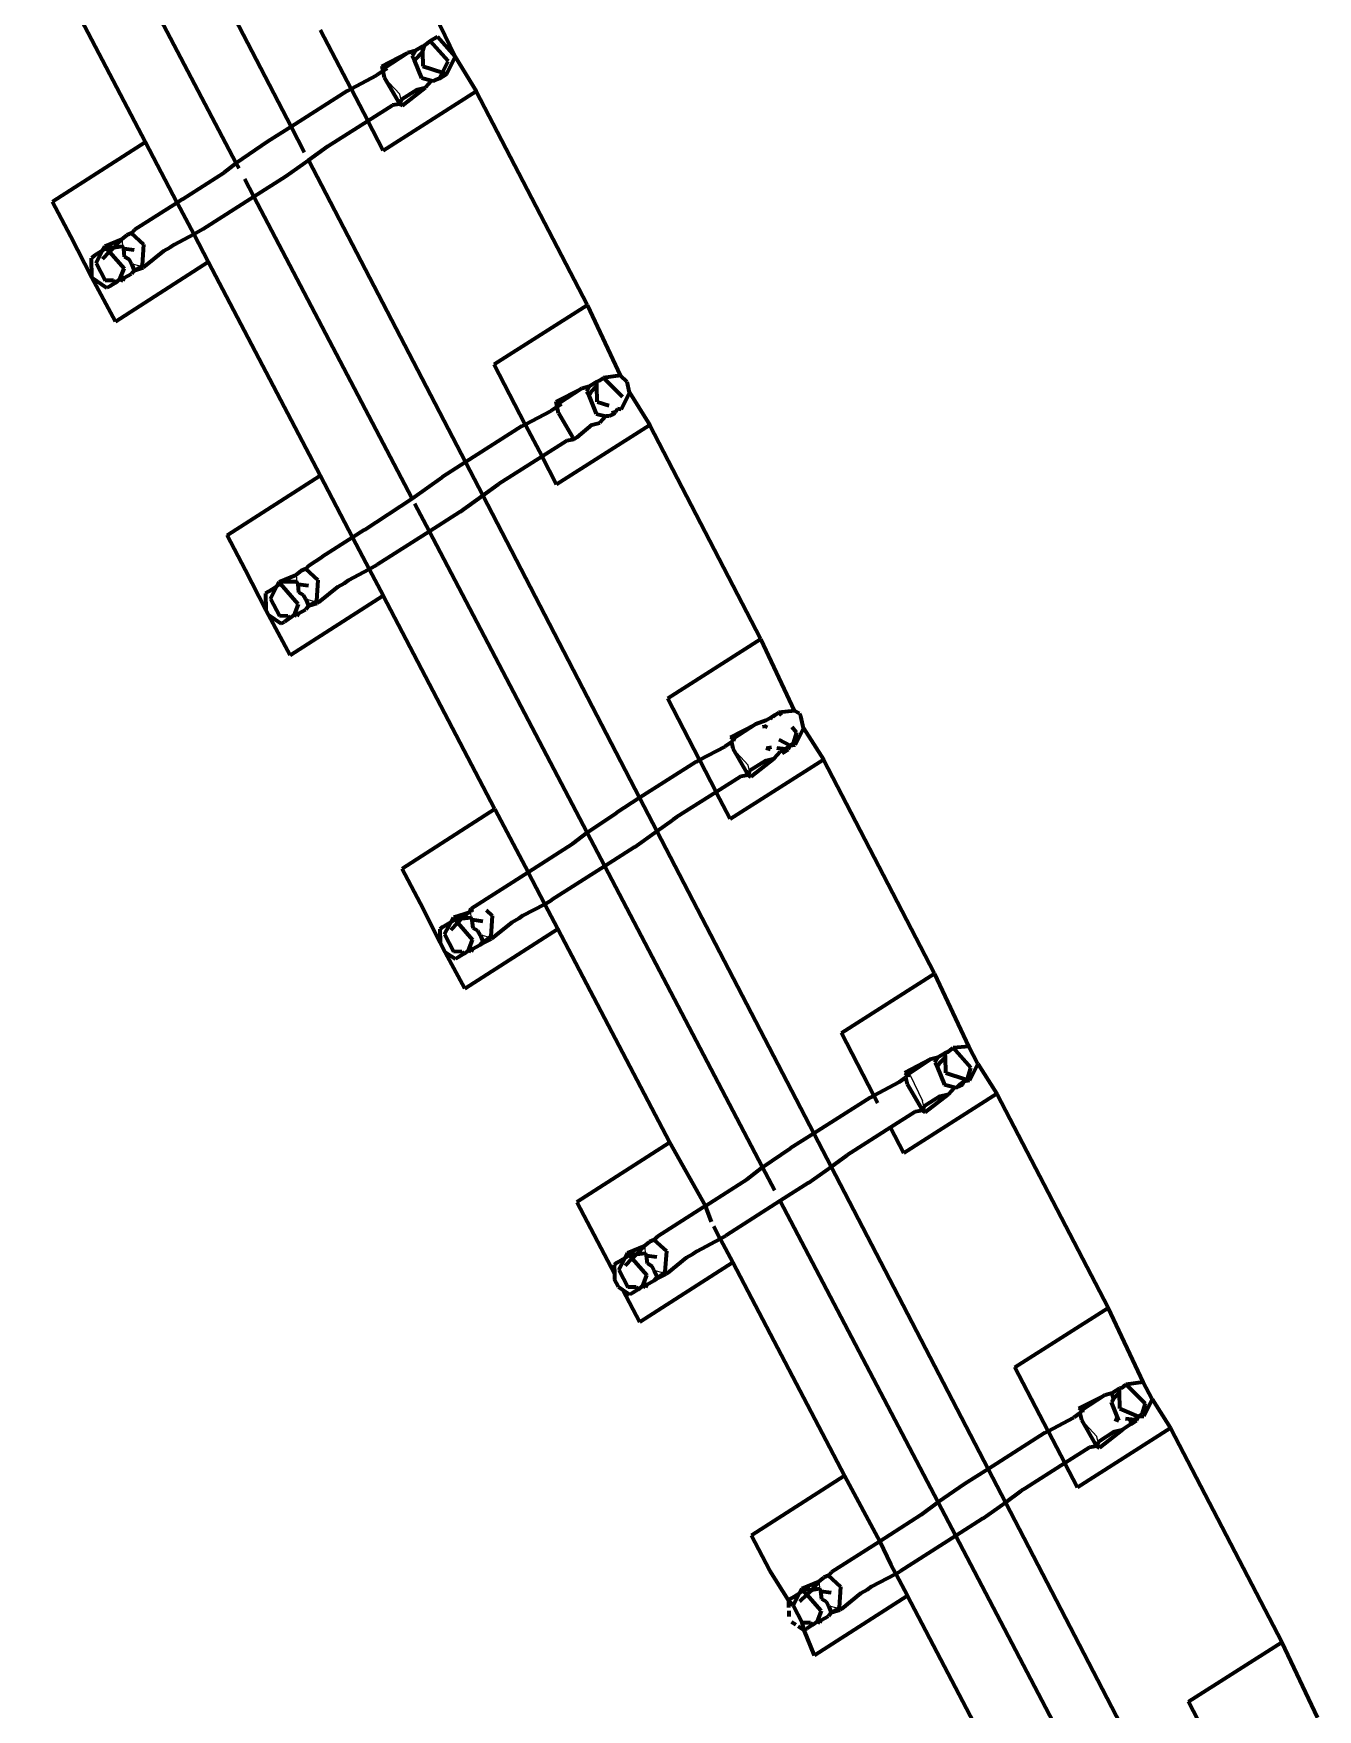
# Model space of a CAD drawing. Header units: millimetres. Extents: x 4307 to 31003, y 2809 to 20009.
# Drawn here: x 15205.46 to 15223.03, y 12521.96 to 12544.88 of the extents above; entities that cross this region are included whole.
import ezdxf

# ---------------------------------------------------------------- set-up
doc = ezdxf.new("R2010")
doc.units = ezdxf.units.MM
doc.layers.add('ProfileEdges', color=7, linetype='Continuous')

msp = doc.modelspace()

# ---------------------------------------------------------------- linework, layer by layer
for p, q in [((15210.265, 12544.413), (15210.226, 12544.438)), ((15210.261, 12544.281), (15210.472, 12544.054)), ((15210.451, 12543.952), (15210.49, 12543.977)), ((15210.49, 12543.977), (15210.472, 12544.054)), ((15206.67, 12542.069), (15206.674, 12542.043)), ((15206.674, 12542.043), (15206.678, 12541.973)), ((15206.932, 12541.698), (15206.801, 12541.735)), ((15206.96, 12541.683), (15206.932, 12541.698)), ((15212.61, 12539.849), (15212.649, 12539.824)), ((15212.835, 12539.363), (15212.894, 12539.357)), ((15209.054, 12537.48), (15209.062, 12537.384)), ((15209.317, 12537.109), (15209.186, 12537.146)), ((15209.344, 12537.094), (15209.317, 12537.109)), ((15215.029, 12535.103), (15215.24, 12534.875)), ((15215.219, 12534.774), (15215.258, 12534.798)), ((15215.258, 12534.798), (15215.24, 12534.875)), ((15211.438, 12532.891), (15211.442, 12532.865)), ((15211.442, 12532.865), (15211.446, 12532.794)), ((15211.701, 12532.52), (15211.57, 12532.557)), ((15211.728, 12532.504), (15211.701, 12532.52)), ((15217.454, 12530.636), (15217.625, 12530.286)), ((15217.604, 12530.185), (15217.643, 12530.209)), ((15217.643, 12530.209), (15217.625, 12530.286)), ((15213.822, 12528.301), (15213.826, 12528.276)), ((15213.826, 12528.276), (15213.83, 12528.205)), ((15214.085, 12527.931), (15213.954, 12527.968)), ((15214.113, 12527.915), (15214.085, 12527.931)), ((15219.798, 12525.924), (15220.009, 12525.697)), ((15219.988, 12525.595), (15220.027, 12525.62)), ((15220.027, 12525.62), (15220.009, 12525.697)), ((15216.207, 12523.712), (15216.211, 12523.687)), ((15216.211, 12523.687), (15216.215, 12523.616)), ((15216.469, 12523.342), (15216.339, 12523.379)), ((15216.497, 12523.326), (15216.469, 12523.342))]:
    msp.add_line(p, q)
at = {"layer": 'ProfileEdges', "lineweight": 211}
for p, q in [((15206.838, 12547.741), (15208.985, 12543.608)), ((15208.235, 12543.112), (15206.076, 12547.232)), ((15206.992, 12543.399), (15205.461, 12546.319)), ((15210.664, 12545.74), (15211.229, 12544.562)), ((15209.806, 12544.127), (15209.389, 12544.93)), ((15210.681, 12544.645), (15210.579, 12544.619)), ((15210.681, 12544.645), (15210.642, 12544.578)), ((15210.673, 12544.52), (15210.784, 12544.632)), ((15210.783, 12544.707), (15210.681, 12544.645)), ((15210.812, 12544.72), (15210.783, 12544.707)), ((15210.783, 12544.707), (15210.784, 12544.632)), ((15210.784, 12544.632), (15210.812, 12544.72)), ((15210.784, 12544.632), (15210.788, 12544.437)), ((15210.889, 12544.777), (15210.812, 12544.72)), ((15210.987, 12544.837), (15210.889, 12544.777)), ((15211.134, 12544.504), (15210.889, 12544.777)), ((15211.229, 12544.562), (15210.987, 12544.837)), ((15210.226, 12544.438), (15210.579, 12544.619)), ((15210.226, 12544.438), (15210.241, 12544.37)), ((15210.265, 12544.413), (15210.241, 12544.37)), ((15210.302, 12544.404), (15210.241, 12544.37)), ((15210.265, 12544.413), (15210.579, 12544.619)), ((15210.673, 12544.52), (15210.642, 12544.578)), ((15210.774, 12544.272), (15210.673, 12544.52)), ((15210.788, 12544.437), (15211.056, 12544.35)), ((15211.056, 12544.35), (15211.134, 12544.504)), ((15211.116, 12544.331), (15211.229, 12544.562)), ((15211.229, 12544.562), (15211.518, 12544.096)), ((15209.806, 12544.127), (15210.158, 12544.312)), ((15210.241, 12544.37), (15210.158, 12544.312)), ((15210.241, 12544.37), (15210.261, 12544.281)), ((15210.261, 12544.281), (15210.451, 12543.952)), ((15210.908, 12544.238), (15210.774, 12544.272)), ((15210.908, 12544.238), (15210.826, 12544.147)), ((15210.908, 12544.238), (15210.947, 12544.241)), ((15211.016, 12544.27), (15210.947, 12544.241)), ((15211.016, 12544.27), (15211.056, 12544.35)), ((15211.016, 12544.27), (15211.116, 12544.331)), ((15211.056, 12544.35), (15211.116, 12544.331)), ((15209.758, 12544.1), (15208.985, 12543.608)), ((15209.758, 12544.1), (15209.806, 12544.127)), ((15209.806, 12544.127), (15210.034, 12543.688)), ((15210.243, 12543.285), (15211.518, 12544.096)), ((15210.451, 12543.952), (15210.47, 12543.919)), ((15210.49, 12543.977), (15210.47, 12543.919)), ((15210.714, 12544.119), (15210.49, 12543.977)), ((15210.509, 12543.897), (15210.826, 12544.147)), ((15210.714, 12544.119), (15210.826, 12544.147)), ((15213.039, 12541.169), (15211.518, 12544.096)), ((15210.034, 12543.688), (15210.372, 12543.902)), ((15210.47, 12543.919), (15210.372, 12543.902)), ((15210.509, 12543.897), (15210.47, 12543.919)), ((15208.985, 12543.608), (15208.667, 12543.405)), ((15208.985, 12543.608), (15209.165, 12543.261)), ((15209.49, 12543.342), (15210.034, 12543.688)), ((15210.243, 12543.285), (15210.034, 12543.688)), ((15206.992, 12543.399), (15205.72, 12542.583)), ((15207.428, 12542.568), (15206.992, 12543.399)), ((15208.667, 12543.405), (15208.235, 12543.112)), ((15209.222, 12543.152), (15209.49, 12543.342)), ((15208.235, 12543.112), (15208.071, 12542.982)), ((15208.276, 12543.035), (15208.235, 12543.112)), ((15208.914, 12542.932), (15209.222, 12543.152)), ((15209.222, 12543.152), (15211.37, 12539.019)), ((15207.501, 12542.618), (15208.071, 12542.982)), ((15208.476, 12542.653), (15208.352, 12542.89)), ((15208.476, 12542.653), (15208.914, 12542.932)), ((15205.971, 12542.105), (15205.72, 12542.583)), ((15207.428, 12542.568), (15206.842, 12542.196)), ((15207.501, 12542.618), (15207.428, 12542.568)), ((15207.428, 12542.568), (15207.654, 12542.138)), ((15207.784, 12542.211), (15208.476, 12542.653)), ((15210.641, 12538.525), (15208.476, 12542.653)), ((15206.258, 12541.546), (15205.971, 12542.105)), ((15206.67, 12542.069), (15206.739, 12542.124)), ((15206.802, 12542.153), (15206.739, 12542.124)), ((15206.802, 12542.153), (15206.842, 12542.196)), ((15206.971, 12541.997), (15206.802, 12542.153)), ((15207.388, 12541.998), (15207.654, 12542.138)), ((15207.654, 12542.138), (15207.784, 12542.211)), ((15207.654, 12542.138), (15207.853, 12541.759)), ((15206.402, 12541.909), (15206.292, 12541.843)), ((15206.317, 12541.742), (15206.402, 12541.909)), ((15206.402, 12541.909), (15206.435, 12541.975)), ((15206.456, 12541.944), (15206.402, 12541.909)), ((15206.499, 12541.896), (15206.403, 12541.798)), ((15206.435, 12541.975), (15206.67, 12542.069)), ((15206.435, 12541.975), (15206.56, 12541.958)), ((15206.456, 12541.944), (15206.499, 12541.896)), ((15206.56, 12541.958), (15206.499, 12541.896)), ((15206.499, 12541.896), (15206.7, 12541.668)), ((15206.56, 12541.958), (15206.67, 12542.069)), ((15206.56, 12541.958), (15206.678, 12541.973)), ((15206.695, 12541.939), (15206.678, 12541.973)), ((15206.839, 12541.919), (15206.695, 12541.939)), ((15206.707, 12541.827), (15206.695, 12541.939)), ((15206.952, 12541.714), (15206.971, 12541.997)), ((15207.239, 12541.905), (15206.982, 12541.697)), ((15207.331, 12541.957), (15207.239, 12541.905)), ((15207.388, 12541.998), (15207.331, 12541.957)), ((15206.292, 12541.843), (15206.253, 12541.813)), ((15206.258, 12541.546), (15206.253, 12541.813)), ((15206.317, 12541.742), (15206.44, 12541.506)), ((15206.581, 12540.943), (15207.853, 12541.759)), ((15206.644, 12541.522), (15206.7, 12541.668)), ((15206.773, 12541.79), (15206.707, 12541.827)), ((15206.801, 12541.735), (15206.773, 12541.79)), ((15206.801, 12541.735), (15206.839, 12541.644)), ((15206.839, 12541.644), (15206.802, 12541.596)), ((15206.839, 12541.644), (15206.932, 12541.698)), ((15206.839, 12541.644), (15206.96, 12541.683)), ((15206.932, 12541.698), (15206.952, 12541.714)), ((15206.96, 12541.683), (15206.952, 12541.714)), ((15206.982, 12541.697), (15206.96, 12541.683)), ((15207.853, 12541.759), (15209.384, 12538.838)), ((15206.258, 12541.546), (15206.466, 12541.404)), ((15206.581, 12540.943), (15206.258, 12541.546)), ((15206.555, 12541.504), (15206.44, 12541.506)), ((15206.509, 12541.428), (15206.466, 12541.404)), ((15206.581, 12541.475), (15206.509, 12541.428)), ((15206.581, 12541.475), (15206.555, 12541.504)), ((15206.581, 12541.475), (15206.644, 12541.522)), ((15206.702, 12541.542), (15206.644, 12541.522)), ((15206.644, 12541.522), (15206.682, 12541.502)), ((15206.702, 12541.542), (15206.682, 12541.502)), ((15206.702, 12541.542), (15206.802, 12541.596)), ((15213.039, 12541.169), (15211.764, 12540.358)), ((15213.039, 12541.169), (15213.491, 12540.208)), ((15212.19, 12539.538), (15211.764, 12540.358)), ((15213.065, 12540.056), (15212.964, 12540.03)), ((15213.065, 12540.056), (15213.027, 12539.988)), ((15213.168, 12540.118), (15213.065, 12540.056)), ((15213.168, 12540.064), (15213.085, 12539.978)), ((15213.196, 12540.131), (15213.168, 12540.118)), ((15213.168, 12540.064), (15213.168, 12540.118)), ((15213.172, 12539.848), (15213.168, 12540.064)), ((15213.196, 12540.131), (15213.259, 12540.173)), ((15213.491, 12540.208), (15213.259, 12540.173)), ((15213.259, 12540.173), (15213.518, 12539.914)), ((15213.584, 12540.12), (15213.491, 12540.208)), ((15213.614, 12539.973), (15213.584, 12540.12)), ((15212.61, 12539.849), (15212.964, 12540.03)), ((15212.626, 12539.777), (15212.61, 12539.849)), ((15212.649, 12539.824), (15212.626, 12539.777)), ((15212.686, 12539.814), (15212.626, 12539.777)), ((15212.964, 12540.03), (15212.649, 12539.824)), ((15213.027, 12539.988), (15213.057, 12539.931)), ((15213.085, 12539.978), (15213.057, 12539.931)), ((15213.057, 12539.931), (15213.158, 12539.683)), ((15213.172, 12539.848), (15213.333, 12539.796)), ((15213.614, 12539.973), (15213.5, 12539.742)), ((15213.614, 12539.973), (15213.893, 12539.525)), ((15212.19, 12539.538), (15212.542, 12539.723)), ((15212.626, 12539.777), (15212.542, 12539.723)), ((15212.645, 12539.692), (15212.626, 12539.777)), ((15212.645, 12539.692), (15212.835, 12539.363)), ((15213.158, 12539.683), (15213.292, 12539.649)), ((15213.292, 12539.649), (15213.211, 12539.557)), ((15213.331, 12539.652), (15213.292, 12539.649)), ((15213.4, 12539.681), (15213.331, 12539.652)), ((15213.417, 12539.704), (15213.371, 12539.69)), ((15213.4, 12539.681), (15213.417, 12539.704)), ((15213.449, 12539.749), (15213.417, 12539.704)), ((15213.5, 12539.742), (15213.449, 12539.749)), ((15212.143, 12539.511), (15211.37, 12539.019)), ((15212.143, 12539.511), (15212.19, 12539.538)), ((15212.19, 12539.538), (15212.419, 12539.098)), ((15213.893, 12539.525), (15212.618, 12538.714)), ((15212.835, 12539.363), (15212.854, 12539.33)), ((15212.894, 12539.357), (15212.854, 12539.33)), ((15213.098, 12539.53), (15212.894, 12539.357)), ((15213.098, 12539.53), (15213.211, 12539.557)), ((15215.414, 12536.598), (15213.893, 12539.525)), ((15212.756, 12539.313), (15212.419, 12539.098)), ((15212.854, 12539.33), (15212.756, 12539.313)), ((15211.37, 12539.019), (15211.051, 12538.816)), ((15211.37, 12539.019), (15211.607, 12538.563)), ((15212.419, 12539.098), (15211.874, 12538.753)), ((15212.618, 12538.714), (15212.419, 12539.098)), ((15208.112, 12538.022), (15209.384, 12538.838)), ((15209.384, 12538.838), (15209.827, 12537.992)), ((15210.641, 12538.525), (15211.051, 12538.816)), ((15211.607, 12538.563), (15211.823, 12538.719)), ((15211.874, 12538.753), (15211.823, 12538.719)), ((15209.992, 12538.097), (15210.641, 12538.525)), ((15210.877, 12538.074), (15210.679, 12538.451)), ((15211.298, 12538.343), (15211.607, 12538.563)), ((15211.607, 12538.563), (15213.754, 12534.429)), ((15211.298, 12538.343), (15210.877, 12538.074)), ((15208.363, 12537.544), (15208.112, 12538.022)), ((15209.827, 12537.992), (15209.41, 12537.724)), ((15209.992, 12538.097), (15209.827, 12537.992)), ((15209.827, 12537.992), (15210.055, 12537.558)), ((15210.877, 12538.074), (15210.169, 12537.622)), ((15213.036, 12533.956), (15210.877, 12538.074)), ((15208.642, 12537), (15208.363, 12537.544)), ((15209.123, 12537.535), (15209.054, 12537.48)), ((15209.186, 12537.564), (15209.123, 12537.535)), ((15209.186, 12537.564), (15209.227, 12537.607)), ((15209.355, 12537.408), (15209.186, 12537.564)), ((15209.227, 12537.607), (15209.41, 12537.724)), ((15209.772, 12537.409), (15210.055, 12537.558)), ((15210.055, 12537.558), (15210.169, 12537.622)), ((15210.055, 12537.558), (15210.244, 12537.198)), ((15208.677, 12537.254), (15208.792, 12537.324)), ((15208.702, 12537.153), (15208.792, 12537.324)), ((15208.792, 12537.324), (15208.824, 12537.384)), ((15208.84, 12537.355), (15208.792, 12537.324)), ((15208.824, 12537.384), (15209.054, 12537.48)), ((15209.062, 12537.384), (15208.824, 12537.384)), ((15209.084, 12537.079), (15208.84, 12537.355)), ((15209.08, 12537.349), (15209.062, 12537.384)), ((15209.223, 12537.33), (15209.08, 12537.349)), ((15209.092, 12537.238), (15209.08, 12537.349)), ((15209.337, 12537.125), (15209.355, 12537.408)), ((15209.623, 12537.315), (15209.367, 12537.108)), ((15209.623, 12537.315), (15209.715, 12537.367)), ((15209.715, 12537.367), (15209.772, 12537.409)), ((15208.677, 12537.254), (15208.637, 12537.224)), ((15208.637, 12537.224), (15208.642, 12537)), ((15208.702, 12537.153), (15208.825, 12536.917)), ((15208.972, 12536.382), (15210.244, 12537.198)), ((15209.084, 12537.079), (15209.028, 12536.933)), ((15209.157, 12537.201), (15209.092, 12537.238)), ((15209.186, 12537.146), (15209.157, 12537.201)), ((15209.186, 12537.146), (15209.223, 12537.055)), ((15209.223, 12537.055), (15209.317, 12537.109)), ((15209.223, 12537.055), (15209.344, 12537.094)), ((15209.317, 12537.109), (15209.337, 12537.125)), ((15209.344, 12537.094), (15209.337, 12537.125)), ((15209.367, 12537.108), (15209.344, 12537.094)), ((15211.775, 12534.277), (15210.244, 12537.198)), ((15208.677, 12536.932), (15208.642, 12537)), ((15208.677, 12536.932), (15208.851, 12536.815)), ((15208.972, 12536.382), (15208.677, 12536.932)), ((15208.939, 12536.915), (15208.825, 12536.917)), ((15208.851, 12536.815), (15208.893, 12536.838)), ((15208.965, 12536.886), (15208.893, 12536.838)), ((15208.965, 12536.886), (15208.939, 12536.915)), ((15208.965, 12536.886), (15209.028, 12536.933)), ((15209.086, 12536.952), (15209.028, 12536.933)), ((15209.066, 12536.913), (15209.028, 12536.933)), ((15209.086, 12536.952), (15209.066, 12536.913)), ((15209.086, 12536.952), (15209.186, 12537.007)), ((15209.223, 12537.055), (15209.186, 12537.007)), ((15215.414, 12536.598), (15214.139, 12535.787)), ((15215.414, 12536.598), (15215.875, 12535.619)), ((15214.574, 12534.949), (15214.139, 12535.787)), ((15215.48, 12535.486), (15215.342, 12535.439)), ((15215.552, 12535.529), (15215.48, 12535.486)), ((15215.552, 12535.529), (15215.538, 12535.505)), ((15215.606, 12535.566), (15215.552, 12535.529)), ((15215.58, 12535.542), (15215.606, 12535.566)), ((15215.606, 12535.566), (15215.658, 12535.599)), ((15215.875, 12535.619), (15215.658, 12535.599)), ((15215.694, 12535.558), (15215.658, 12535.599)), ((15215.941, 12535.583), (15215.875, 12535.619)), ((15215.941, 12535.583), (15215.959, 12535.549)), ((15215.998, 12535.383), (15215.959, 12535.549)), ((15214.995, 12535.259), (15215.342, 12535.439)), ((15215.034, 12535.235), (15214.995, 12535.259)), ((15215.034, 12535.235), (15215.01, 12535.191)), ((15215.342, 12535.439), (15215.034, 12535.235)), ((15215.07, 12535.225), (15215.034, 12535.235)), ((15215.466, 12535.383), (15215.459, 12535.428)), ((15215.491, 12535.425), (15215.466, 12535.383)), ((15215.658, 12535.226), (15215.812, 12535.147)), ((15215.902, 12535.325), (15215.839, 12535.396)), ((15215.902, 12535.325), (15215.856, 12535.175)), ((15215.998, 12535.383), (15215.884, 12535.153)), ((15215.998, 12535.383), (15216.268, 12534.953)), ((15214.574, 12534.949), (15214.926, 12535.134)), ((15215.01, 12535.191), (15214.926, 12535.134)), ((15215.01, 12535.191), (15215.029, 12535.103)), ((15215.029, 12535.103), (15215.219, 12534.774)), ((15215.481, 12535.115), (15215.542, 12535.094)), ((15215.542, 12535.094), (15215.53, 12535.143)), ((15215.677, 12535.059), (15215.595, 12534.968)), ((15215.633, 12535.114), (15215.755, 12535.101)), ((15215.755, 12535.101), (15215.677, 12535.059)), ((15215.704, 12535.041), (15215.784, 12535.092)), ((15215.812, 12535.147), (15215.755, 12535.101)), ((15215.755, 12535.101), (15215.784, 12535.092)), ((15215.812, 12535.147), (15215.784, 12535.092)), ((15215.856, 12535.175), (15215.812, 12535.147)), ((15215.812, 12535.147), (15215.884, 12535.153)), ((15214.527, 12534.922), (15213.754, 12534.429)), ((15214.527, 12534.922), (15214.574, 12534.949)), ((15214.574, 12534.949), (15214.803, 12534.509)), ((15214.993, 12534.143), (15216.268, 12534.953)), ((15215.219, 12534.774), (15215.238, 12534.741)), ((15215.258, 12534.798), (15215.238, 12534.741)), ((15215.483, 12534.941), (15215.258, 12534.798)), ((15215.595, 12534.968), (15215.277, 12534.718)), ((15215.483, 12534.941), (15215.595, 12534.968)), ((15217.789, 12532.026), (15216.268, 12534.953)), ((15215.14, 12534.724), (15214.803, 12534.509)), ((15215.238, 12534.741), (15215.14, 12534.724)), ((15215.238, 12534.741), (15215.277, 12534.718)), ((15213.754, 12534.429), (15213.436, 12534.227)), ((15213.754, 12534.429), (15213.991, 12533.973)), ((15214.803, 12534.509), (15214.258, 12534.164)), ((15214.993, 12534.143), (15214.803, 12534.509)), ((15211.775, 12534.277), (15210.503, 12533.461)), ((15211.775, 12534.277), (15212.228, 12533.413)), ((15213.036, 12533.956), (15213.436, 12534.227)), ((15213.991, 12533.973), (15214.208, 12534.13)), ((15214.258, 12534.164), (15214.208, 12534.13)), ((15212.839, 12533.804), (15213.036, 12533.956)), ((15213.278, 12533.495), (15213.036, 12533.956)), ((15213.682, 12533.754), (15213.991, 12533.973)), ((15213.991, 12533.973), (15216.138, 12529.84)), ((15212.228, 12533.413), (15212.839, 12533.804)), ((15213.682, 12533.754), (15213.278, 12533.495)), ((15210.754, 12532.983), (15210.503, 12533.461)), ((15211.451, 12532.915), (15212.228, 12533.413)), ((15212.456, 12532.978), (15212.228, 12533.413)), ((15213.278, 12533.495), (15212.553, 12533.033)), ((15215.437, 12529.378), (15213.278, 12533.495)), ((15211.025, 12532.453), (15210.754, 12532.983)), ((15212.156, 12532.82), (15212.456, 12532.978)), ((15212.456, 12532.978), (15212.553, 12533.033)), ((15212.635, 12532.637), (15212.456, 12532.978)), ((15211.061, 12532.664), (15211.177, 12532.734)), ((15211.086, 12532.564), (15211.177, 12532.734)), ((15211.265, 12532.719), (15211.171, 12532.62)), ((15211.177, 12532.734), (15211.209, 12532.795)), ((15211.177, 12532.734), (15211.225, 12532.765)), ((15211.442, 12532.865), (15211.209, 12532.795)), ((15211.209, 12532.795), (15211.322, 12532.779)), ((15211.225, 12532.765), (15211.265, 12532.719)), ((15211.322, 12532.779), (15211.265, 12532.719)), ((15211.265, 12532.719), (15211.469, 12532.49)), ((15211.438, 12532.891), (15211.322, 12532.779)), ((15211.322, 12532.779), (15211.446, 12532.794)), ((15211.438, 12532.891), (15211.451, 12532.915)), ((15211.481, 12532.9), (15211.438, 12532.891)), ((15211.451, 12532.915), (15211.442, 12532.865)), ((15211.464, 12532.76), (15211.446, 12532.794)), ((15211.607, 12532.74), (15211.464, 12532.76)), ((15211.476, 12532.649), (15211.464, 12532.76)), ((15211.74, 12532.818), (15211.66, 12532.892)), ((15211.721, 12532.536), (15211.74, 12532.818)), ((15212.007, 12532.726), (15211.751, 12532.519)), ((15212.1, 12532.778), (15212.007, 12532.726)), ((15212.156, 12532.82), (15212.1, 12532.778)), ((15211.061, 12532.664), (15211.021, 12532.634)), ((15211.021, 12532.634), (15211.025, 12532.453)), ((15211.086, 12532.564), (15211.209, 12532.328)), ((15211.363, 12531.821), (15212.635, 12532.637)), ((15211.413, 12532.344), (15211.469, 12532.49)), ((15211.542, 12532.611), (15211.476, 12532.649)), ((15211.57, 12532.557), (15211.542, 12532.611)), ((15211.57, 12532.557), (15211.608, 12532.466)), ((15211.599, 12532.44), (15211.701, 12532.52)), ((15211.599, 12532.44), (15211.728, 12532.504)), ((15211.701, 12532.52), (15211.721, 12532.536)), ((15211.728, 12532.504), (15211.721, 12532.536)), ((15211.751, 12532.519), (15211.728, 12532.504)), ((15214.166, 12529.717), (15212.635, 12532.637)), ((15211.093, 12532.321), (15211.025, 12532.453)), ((15211.093, 12532.321), (15211.235, 12532.226)), ((15211.363, 12531.821), (15211.093, 12532.321)), ((15211.323, 12532.326), (15211.209, 12532.328)), ((15211.278, 12532.249), (15211.235, 12532.226)), ((15211.349, 12532.297), (15211.278, 12532.249)), ((15211.349, 12532.297), (15211.323, 12532.326)), ((15211.349, 12532.297), (15211.413, 12532.344)), ((15211.471, 12532.363), (15211.413, 12532.344)), ((15211.451, 12532.324), (15211.413, 12532.344)), ((15211.471, 12532.363), (15211.451, 12532.324)), ((15211.471, 12532.363), (15211.571, 12532.418)), ((15211.608, 12532.466), (15211.571, 12532.418)), ((15211.571, 12532.418), (15211.599, 12532.44)), ((15216.514, 12531.216), (15217.789, 12532.026)), ((15217.789, 12532.026), (15218.259, 12531.03)), ((15216.959, 12530.359), (15216.514, 12531.216)), ((15217.834, 12530.877), (15217.726, 12530.85)), ((15217.795, 12530.81), (15217.834, 12530.877)), ((15217.936, 12530.94), (15217.834, 12530.877)), ((15217.937, 12530.885), (15217.853, 12530.799)), ((15217.964, 12530.952), (15217.936, 12530.94)), ((15217.937, 12530.885), (15217.936, 12530.94)), ((15217.941, 12530.669), (15217.937, 12530.885)), ((15217.964, 12530.952), (15218.042, 12531.01)), ((15218.259, 12531.03), (15218.042, 12531.01)), ((15218.287, 12530.736), (15218.042, 12531.01)), ((15218.382, 12530.794), (15218.259, 12531.03)), ((15217.726, 12530.85), (15217.379, 12530.67)), ((15217.379, 12530.67), (15217.418, 12530.646)), ((15217.418, 12530.646), (15217.393, 12530.605)), ((15217.418, 12530.646), (15217.726, 12530.85)), ((15217.418, 12530.646), (15217.454, 12530.636)), ((15217.795, 12530.81), (15217.825, 12530.752)), ((15217.853, 12530.799), (15217.825, 12530.752)), ((15217.825, 12530.752), (15217.927, 12530.505)), ((15217.941, 12530.669), (15218.209, 12530.582)), ((15218.241, 12530.586), (15218.287, 12530.736)), ((15218.382, 12530.794), (15218.268, 12530.563)), ((15218.382, 12530.794), (15218.643, 12530.382)), ((15216.959, 12530.359), (15217.311, 12530.545)), ((15217.311, 12530.545), (15217.393, 12530.605)), ((15217.393, 12530.605), (15217.414, 12530.513)), ((15217.414, 12530.513), (15217.604, 12530.185)), ((15218.061, 12530.47), (15217.927, 12530.505)), ((15217.979, 12530.379), (15218.061, 12530.47)), ((15218.061, 12530.47), (15218.1, 12530.474)), ((15218.14, 12530.512), (15218.1, 12530.474)), ((15218.1, 12530.474), (15218.169, 12530.503)), ((15218.193, 12530.551), (15218.14, 12530.512)), ((15218.169, 12530.503), (15218.14, 12530.512)), ((15218.169, 12530.503), (15218.193, 12530.551)), ((15218.241, 12530.586), (15218.193, 12530.551)), ((15218.268, 12530.563), (15218.193, 12530.551)), ((15218.209, 12530.582), (15218.241, 12530.586)), ((15218.241, 12530.586), (15218.268, 12530.563)), ((15216.911, 12530.333), (15216.138, 12529.84)), ((15216.911, 12530.333), (15216.959, 12530.359)), ((15217.013, 12530.254), (15216.959, 12530.359)), ((15218.643, 12530.382), (15217.368, 12529.571)), ((15217.604, 12530.185), (15217.623, 12530.152)), ((15217.643, 12530.209), (15217.623, 12530.152)), ((15217.867, 12530.351), (15217.643, 12530.209)), ((15217.662, 12530.129), (15217.979, 12530.379)), ((15217.867, 12530.351), (15217.979, 12530.379)), ((15218.643, 12530.382), (15220.164, 12527.455)), ((15217.525, 12530.134), (15217.186, 12529.921)), ((15217.623, 12530.152), (15217.525, 12530.134)), ((15217.623, 12530.152), (15217.662, 12530.129)), ((15216.138, 12529.84), (15215.82, 12529.638)), ((15216.138, 12529.84), (15216.375, 12529.384)), ((15217.186, 12529.921), (15216.643, 12529.575)), ((15217.368, 12529.571), (15217.186, 12529.921)), ((15214.166, 12529.717), (15212.894, 12528.901)), ((15214.654, 12528.85), (15214.166, 12529.717)), ((15215.437, 12529.378), (15215.82, 12529.638)), ((15216.375, 12529.384), (15216.592, 12529.541)), ((15216.643, 12529.575), (15216.592, 12529.541)), ((15215.223, 12529.215), (15215.437, 12529.378)), ((15215.603, 12529.06), (15215.437, 12529.378)), ((15216.066, 12529.165), (15216.375, 12529.384)), ((15216.375, 12529.384), (15218.522, 12525.251)), ((15214.654, 12528.85), (15215.223, 12529.215)), ((15216.066, 12529.165), (15215.678, 12528.917)), ((15212.894, 12528.901), (15213.408, 12527.92)), ((15214.63, 12528.833), (15213.995, 12528.428)), ((15214.654, 12528.85), (15214.63, 12528.833)), ((15214.736, 12528.631), (15214.654, 12528.85)), ((15215.678, 12528.917), (15214.937, 12528.443)), ((15217.837, 12524.799), (15215.678, 12528.917)), ((15213.822, 12528.301), (15213.891, 12528.357)), ((15213.955, 12528.386), (15213.891, 12528.357)), ((15213.955, 12528.386), (15213.995, 12528.428)), ((15214.124, 12528.229), (15213.955, 12528.386)), ((15214.54, 12528.231), (15214.857, 12528.399)), ((15214.857, 12528.399), (15214.77, 12528.566)), ((15214.857, 12528.399), (15214.937, 12528.443)), ((15214.857, 12528.399), (15215.027, 12528.076)), ((15213.445, 12528.075), (15213.555, 12528.141)), ((15213.47, 12527.974), (15213.555, 12528.141)), ((15213.555, 12528.141), (15213.588, 12528.208)), ((15213.555, 12528.141), (15213.609, 12528.176)), ((15213.651, 12528.128), (15213.555, 12528.031)), ((15213.588, 12528.208), (15213.822, 12528.301)), ((15213.588, 12528.208), (15213.713, 12528.19)), ((15213.609, 12528.176), (15213.651, 12528.128)), ((15213.713, 12528.19), (15213.651, 12528.128)), ((15213.651, 12528.128), (15213.853, 12527.9)), ((15213.713, 12528.19), (15213.822, 12528.301)), ((15213.713, 12528.19), (15213.83, 12528.205)), ((15213.83, 12528.205), (15213.848, 12528.171)), ((15213.848, 12528.171), (15213.991, 12528.151)), ((15213.86, 12528.06), (15213.848, 12528.171)), ((15214.105, 12527.947), (15214.124, 12528.229)), ((15214.391, 12528.137), (15214.135, 12527.929)), ((15214.484, 12528.189), (15214.391, 12528.137)), ((15214.54, 12528.231), (15214.484, 12528.189)), ((15213.445, 12528.075), (15213.406, 12528.045)), ((15213.406, 12528.045), (15213.408, 12527.92)), ((15213.408, 12527.92), (15213.41, 12527.844)), ((15213.47, 12527.974), (15213.593, 12527.739)), ((15215.027, 12528.076), (15213.755, 12527.26)), ((15213.797, 12527.755), (15213.853, 12527.9)), ((15213.926, 12528.022), (15213.86, 12528.06)), ((15213.954, 12527.968), (15213.926, 12528.022)), ((15213.954, 12527.968), (15213.992, 12527.877)), ((15213.983, 12527.851), (15214.085, 12527.931)), ((15213.983, 12527.851), (15214.113, 12527.915)), ((15214.085, 12527.931), (15214.105, 12527.947)), ((15214.113, 12527.915), (15214.105, 12527.947)), ((15214.135, 12527.929), (15214.113, 12527.915)), ((15215.027, 12528.076), (15216.558, 12525.156)), ((15213.463, 12527.741), (15213.41, 12527.844)), ((15213.463, 12527.741), (15213.523, 12527.701)), ((15213.523, 12527.701), (15213.619, 12527.637)), ((15213.755, 12527.26), (15213.523, 12527.701)), ((15213.708, 12527.737), (15213.593, 12527.739)), ((15213.662, 12527.66), (15213.619, 12527.637)), ((15213.734, 12527.708), (15213.662, 12527.66)), ((15213.734, 12527.708), (15213.708, 12527.737)), ((15213.734, 12527.708), (15213.797, 12527.755)), ((15213.855, 12527.774), (15213.797, 12527.755)), ((15213.835, 12527.735), (15213.797, 12527.755)), ((15213.855, 12527.774), (15213.835, 12527.735)), ((15213.855, 12527.774), (15213.955, 12527.829)), ((15213.992, 12527.877), (15213.955, 12527.829)), ((15213.955, 12527.829), (15213.983, 12527.851)), ((15218.889, 12526.644), (15220.164, 12527.455)), ((15220.164, 12527.455), (15220.644, 12526.44)), ((15219.343, 12525.77), (15218.889, 12526.644)), ((15220.218, 12526.288), (15220.117, 12526.262)), ((15220.32, 12526.351), (15220.218, 12526.288)), ((15220.238, 12526.21), (15220.218, 12526.288)), ((15220.321, 12526.297), (15220.238, 12526.21)), ((15220.349, 12526.363), (15220.32, 12526.351)), ((15220.321, 12526.297), (15220.32, 12526.351)), ((15220.325, 12526.08), (15220.321, 12526.297)), ((15220.349, 12526.363), (15220.412, 12526.405)), ((15220.375, 12526.388), (15220.412, 12526.405)), ((15220.644, 12526.44), (15220.412, 12526.405)), ((15220.671, 12526.147), (15220.412, 12526.405)), ((15220.767, 12526.205), (15220.644, 12526.44)), ((15219.763, 12526.081), (15220.117, 12526.262)), ((15219.802, 12526.056), (15219.763, 12526.081)), ((15219.802, 12526.056), (15219.778, 12526.013)), ((15220.117, 12526.262), (15219.802, 12526.056)), ((15219.839, 12526.047), (15219.802, 12526.056)), ((15220.238, 12526.21), (15220.21, 12526.163)), ((15220.311, 12525.916), (15220.21, 12526.163)), ((15220.325, 12526.08), (15220.581, 12525.968)), ((15220.671, 12526.147), (15220.625, 12525.997)), ((15220.767, 12526.205), (15220.653, 12525.974)), ((15220.767, 12526.205), (15221.018, 12525.811)), ((15219.343, 12525.77), (15219.695, 12525.955)), ((15219.778, 12526.013), (15219.695, 12525.955)), ((15219.778, 12526.013), (15219.798, 12525.924)), ((15219.798, 12525.924), (15219.988, 12525.595)), ((15220.249, 12525.937), (15220.311, 12525.916)), ((15220.473, 12525.863), (15220.364, 12525.79)), ((15220.524, 12525.922), (15220.402, 12525.935)), ((15220.553, 12525.913), (15220.445, 12525.881)), ((15220.473, 12525.863), (15220.553, 12525.913)), ((15220.581, 12525.968), (15220.524, 12525.922)), ((15220.553, 12525.913), (15220.524, 12525.922)), ((15220.581, 12525.968), (15220.553, 12525.913)), ((15220.625, 12525.997), (15220.581, 12525.968)), ((15220.581, 12525.968), (15220.653, 12525.974)), ((15219.296, 12525.744), (15218.522, 12525.251)), ((15219.296, 12525.744), (15219.343, 12525.77)), ((15219.343, 12525.77), (15219.571, 12525.331)), ((15221.018, 12525.811), (15219.743, 12525)), ((15220.027, 12525.62), (15220.007, 12525.563)), ((15220.251, 12525.762), (15220.027, 12525.62)), ((15220.364, 12525.79), (15220.046, 12525.54)), ((15220.251, 12525.762), (15220.364, 12525.79)), ((15221.018, 12525.811), (15222.539, 12522.884)), ((15219.909, 12525.545), (15219.571, 12525.331)), ((15220.007, 12525.563), (15219.909, 12525.545)), ((15219.988, 12525.595), (15220.007, 12525.563)), ((15220.007, 12525.563), (15220.046, 12525.54)), ((15216.558, 12525.156), (15215.286, 12524.34)), ((15216.558, 12525.156), (15217.038, 12524.261)), ((15218.522, 12525.251), (15218.204, 12525.048)), ((15218.522, 12525.251), (15218.759, 12524.795)), ((15219.571, 12525.331), (15219.027, 12524.985)), ((15219.743, 12525), (15219.571, 12525.331)), ((15218.204, 12525.048), (15217.837, 12524.799)), ((15218.759, 12524.795), (15218.976, 12524.952)), ((15219.027, 12524.985), (15218.976, 12524.952)), ((15217.837, 12524.799), (15217.608, 12524.626)), ((15218.079, 12524.338), (15217.837, 12524.799)), ((15218.451, 12524.575), (15218.759, 12524.795)), ((15218.759, 12524.795), (15220.907, 12520.662)), ((15217.608, 12524.626), (15217.038, 12524.261)), ((15218.451, 12524.575), (15218.079, 12524.338)), ((15215.537, 12523.861), (15215.286, 12524.34)), ((15217.038, 12524.261), (15216.38, 12523.839)), ((15217.192, 12523.946), (15217.038, 12524.261)), ((15218.079, 12524.338), (15217.322, 12523.854)), ((15220.238, 12520.221), (15218.079, 12524.338)), ((15215.79, 12523.456), (15215.537, 12523.861)), ((15216.207, 12523.712), (15216.276, 12523.768)), ((15216.339, 12523.796), (15216.276, 12523.768)), ((15216.339, 12523.796), (15216.38, 12523.839)), ((15216.508, 12523.64), (15216.339, 12523.796)), ((15216.925, 12523.642), (15217.259, 12523.819)), ((15217.259, 12523.819), (15217.192, 12523.946)), ((15217.259, 12523.819), (15217.322, 12523.854)), ((15217.259, 12523.819), (15217.418, 12523.515)), ((15215.83, 12523.486), (15215.939, 12523.552)), ((15215.855, 12523.385), (15215.939, 12523.552)), ((15215.939, 12523.552), (15215.973, 12523.618)), ((15215.993, 12523.587), (15215.939, 12523.552)), ((15216.041, 12523.533), (15215.94, 12523.441)), ((15215.973, 12523.618), (15216.207, 12523.712)), ((15215.973, 12523.618), (15216.114, 12523.599)), ((15216.041, 12523.533), (15215.993, 12523.587)), ((15216.114, 12523.599), (15216.041, 12523.533)), ((15216.237, 12523.311), (15216.041, 12523.533)), ((15216.114, 12523.599), (15216.207, 12523.712)), ((15216.114, 12523.599), (15216.215, 12523.616)), ((15216.215, 12523.616), (15216.232, 12523.582)), ((15216.232, 12523.582), (15216.376, 12523.562)), ((15216.245, 12523.471), (15216.232, 12523.582)), ((15216.49, 12523.358), (15216.508, 12523.64)), ((15216.776, 12523.548), (15216.52, 12523.34)), ((15216.868, 12523.6), (15216.776, 12523.548)), ((15216.925, 12523.642), (15216.868, 12523.6)), ((15215.83, 12523.486), (15215.79, 12523.456)), ((15215.79, 12523.456), (15215.792, 12523.357)), ((15215.855, 12523.385), (15215.79, 12523.456)), ((15215.793, 12523.31), (15215.795, 12523.236)), ((15215.855, 12523.385), (15215.978, 12523.149)), ((15217.418, 12523.515), (15216.146, 12522.699)), ((15216.237, 12523.311), (15216.181, 12523.165)), ((15216.31, 12523.433), (15216.245, 12523.471)), ((15216.339, 12523.379), (15216.31, 12523.433)), ((15216.339, 12523.379), (15216.376, 12523.287)), ((15216.376, 12523.287), (15216.469, 12523.342)), ((15216.376, 12523.287), (15216.497, 12523.326)), ((15216.469, 12523.342), (15216.49, 12523.358)), ((15216.497, 12523.326), (15216.49, 12523.358)), ((15216.52, 12523.34), (15216.497, 12523.326)), ((15218.949, 12520.595), (15217.418, 12523.515)), ((15215.833, 12523.162), (15215.889, 12523.125)), ((15215.924, 12523.101), (15216.003, 12523.048)), ((15216.092, 12523.148), (15215.978, 12523.149)), ((15216.003, 12523.048), (15215.978, 12523.149)), ((15216.118, 12523.118), (15216.046, 12523.071)), ((15216.118, 12523.118), (15216.092, 12523.148)), ((15216.118, 12523.118), (15216.181, 12523.165)), ((15216.181, 12523.165), (15216.219, 12523.145)), ((15216.239, 12523.185), (15216.219, 12523.145)), ((15216.239, 12523.185), (15216.339, 12523.24)), ((15216.376, 12523.287), (15216.339, 12523.24)), ((15216.003, 12523.048), (15216.046, 12523.071)), ((15216.146, 12522.699), (15216.003, 12523.048)), ((15221.264, 12522.073), (15222.539, 12522.884)), ((15222.539, 12522.884), (15223.028, 12521.851)), ((15221.727, 12521.181), (15221.264, 12522.073))]:
    msp.add_line(p, q, dxfattribs=at)

doc.saveas('drawing.dxf')
